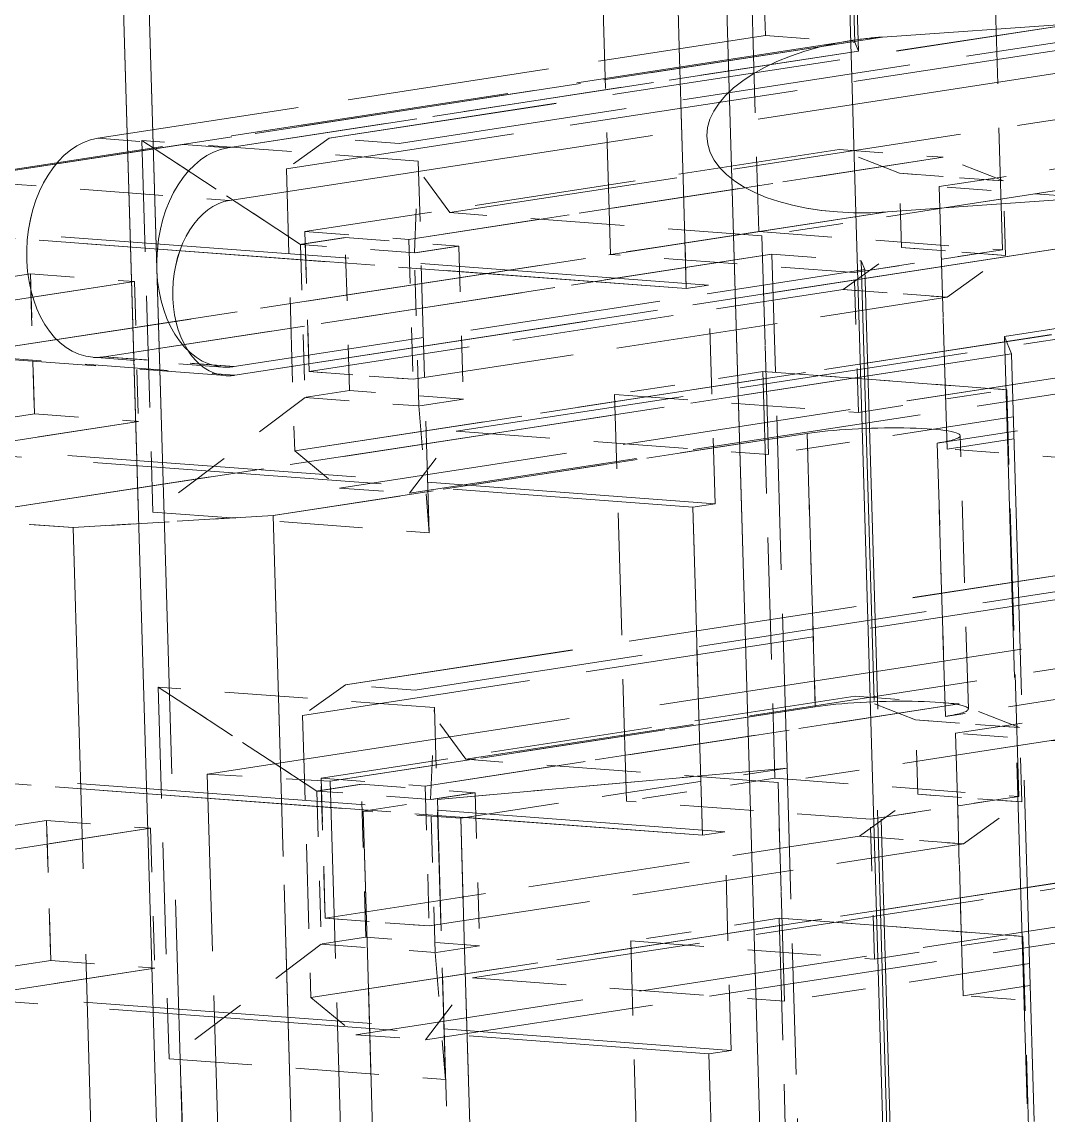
# Model space of a CAD drawing. Extents: x 23 to 417, y 3 to 294.
# Drawn here: x 327.821 to 330.152, y 146.297 to 148.779 of the extents above; entities that cross this region are included whole.
import ezdxf

# ---------------------------------------------------------------- set-up
doc = ezdxf.new("R2010")
doc.units = 0
doc.linetypes.add('DASHED', pattern=[15, 12, -3])
doc.layers.get('0').update_dxf_attribs({"lineweight": 13})

# ---------------------------------------------------------------- blocks, each defined once
blk = doc.blocks.new('BLOCK3535')
at = {"color": 7, "linetype": 'DASHED', "lineweight": 13, "ltscale": 0.28142}
for p, q in [((-45.1051, 32.8051), (-45.4383, 44.057)), ((-45.4383, 44.057), (-45.1051, 32.8051))]:
    blk.add_line(p, q, dxfattribs=at)
at = {"color": 7, "linetype": 'DASHED', "lineweight": 13, "ltscale": 0.275211}
for p, q in [((-45.5112, 32.8354), (-45.8369, 43.839)), ((-45.5112, 32.8354), (-45.8369, 43.839)), ((-45.4149, 43.7691), (-45.0891, 32.7655)), ((-45.4149, 43.7691), (-45.0891, 32.7655))]:
    blk.add_line(p, q, dxfattribs=at)
at = {"color": 7, "linetype": 'DASHED', "lineweight": 13, "ltscale": 0.28763}
blk.add_line((-48.6161, 43.2773), (-48.2756, 31.7772), dxfattribs=at)
blk.add_line((-48.6161, 43.2773), (-48.2756, 31.7772), dxfattribs=at)
at = {"color": 7, "linetype": 'DASHED', "lineweight": 13}
for p, q in [((-48.6086, 43.0588), (-47.7089, 12.6698)), ((-48.6086, 43.0588), (-47.7089, 12.6698)), ((-44.5199, 12.4323), (-45.4196, 42.8214)), ((-44.5199, 12.4323), (-45.4196, 42.8214)), ((-47.8332, 12.8995), (-48.7153, 42.6926)), ((-48.7153, 42.6926), (-47.8332, 12.8995)), ((-45.9692, 42.4881), (-45.0871, 12.695)), ((-45.0871, 12.695), (-45.9692, 42.4881))]:
    blk.add_line(p, q, dxfattribs=at)
at = {"color": 7, "linetype": 'DASHED', "lineweight": 13, "ltscale": 0.0462}
for p, q in [((-45.5959, 33.7925), (-45.5412, 31.9453)), ((-45.5959, 33.7925), (-45.5412, 31.9453)), ((-46.2151, 31.8417), (-46.2698, 33.6889)), ((-46.2151, 31.8417), (-46.2698, 33.6889)), ((-44.4339, 31.8628), (-44.4886, 33.71)), ((-44.4339, 31.8628), (-44.4886, 33.71)), ((-45.5224, 31.3097), (-45.4677, 29.4625)), ((-45.5224, 31.3097), (-45.4677, 29.4625)), ((-46.1416, 29.359), (-46.1963, 31.2061)), ((-46.1416, 29.359), (-46.1963, 31.2061)), ((-44.3604, 29.3801), (-44.4151, 31.2272)), ((-44.3604, 29.3801), (-44.4151, 31.2272)), ((-45.4489, 28.8269), (-45.3942, 26.9797)), ((-45.4489, 28.8269), (-45.3942, 26.9797)), ((-46.0681, 26.8762), (-46.1228, 28.7234)), ((-46.0681, 26.8762), (-46.1228, 28.7234)), ((-44.2869, 26.8973), (-44.3416, 28.7445)), ((-44.2869, 26.8973), (-44.3416, 28.7445))]:
    blk.add_line(p, q, dxfattribs=at)
at = {"color": 7, "linetype": 'DASHED', "lineweight": 13, "ltscale": 0.078413}
blk.add_line((-44.25, 32.7588), (-41.1499, 33.2351), dxfattribs=at)
blk.add_line((-44.25, 32.7588), (-41.1499, 33.2351), dxfattribs=at)
at = {"color": 7, "linetype": 'DASHED', "lineweight": 13, "ltscale": 0.037258}
for p, q in [((-45.8705, 31.687), (-45.9146, 33.1766)), ((-45.9146, 33.1766), (-45.8705, 31.687)), ((-45.797, 29.2042), (-45.8411, 30.6939)), ((-45.8411, 30.6939), (-45.797, 29.2042)), ((-45.7235, 26.7215), (-45.7676, 28.2111)), ((-45.7676, 28.2111), (-45.7235, 26.7215))]:
    blk.add_line(p, q, dxfattribs=at)
at = {"color": 7, "linetype": 'DASHED', "lineweight": 13, "ltscale": 0.16194}
for p, q in [((-47.9452, 32.0871), (-41.5428, 33.0707)), ((-47.9452, 32.0871), (-41.5428, 33.0707)), ((-41.5192, 32.2762), (-47.9217, 31.2926)), ((-47.9217, 31.2926), (-41.5192, 32.2762))]:
    blk.add_line(p, q, dxfattribs=at)
at = {"color": 7, "linetype": 'DASHED', "lineweight": 13, "ltscale": 0.086143}
for p, q in [((-44.98, 32.8289), (-41.5428, 33.0707)), ((-44.98, 32.8289), (-41.5428, 33.0707)), ((-41.5192, 32.2762), (-44.9565, 32.0344)), ((-41.5192, 32.2762), (-44.9565, 32.0344))]:
    blk.add_line(p, q, dxfattribs=at)
at = {"color": 7, "linetype": 'DASHED', "lineweight": 13, "ltscale": 0.086914}
for p, q in [((-47.4924, 32.3695), (-44.0562, 32.8976)), ((-47.4453, 30.7805), (-44.0091, 31.3086)), ((-47.4189, 29.8867), (-43.9827, 30.4148)), ((-47.3718, 28.2977), (-43.9356, 28.8259))]:
    blk.add_line(p, q, dxfattribs=at)
at = {"color": 7, "linetype": 'DASHED', "lineweight": 13, "ltscale": 0.086919}
for p, q in [((-47.4924, 32.3695), (-44.0559, 32.8971)), ((-47.4189, 29.8867), (-43.9824, 30.4143))]:
    blk.add_line(p, q, dxfattribs=at)
at = {"color": 7, "linetype": 'DASHED', "lineweight": 13, "ltscale": 0.086936}
for p, q in [((-47.1749, 32.3458), (-43.7378, 32.8739)), ((-47.1749, 32.3458), (-43.7378, 32.8739)), ((-47.6871, 32.2304), (-44.25, 32.7584)), ((-47.6871, 32.2304), (-44.25, 32.7584)), ((-46.9447, 32.0314), (-43.5075, 32.5595)), ((-46.9447, 32.0314), (-43.5075, 32.5595)), ((-46.9153, 31.0383), (-43.4781, 31.5664)), ((-46.9153, 31.0383), (-43.4781, 31.5664)), ((-47.6492, 30.9493), (-44.2121, 31.4773)), ((-47.1279, 30.7569), (-43.6908, 31.2849)), ((-47.1279, 30.7569), (-43.6908, 31.2849)), ((-47.1014, 29.8631), (-43.6643, 30.3911)), ((-47.1014, 29.8631), (-43.6643, 30.3911)), ((-47.6136, 29.7476), (-44.1765, 30.2757)), ((-47.6136, 29.7476), (-44.1765, 30.2757)), ((-46.8712, 29.5487), (-43.434, 30.0767)), ((-46.8712, 29.5487), (-43.434, 30.0767)), ((-46.8418, 28.5556), (-43.4046, 29.0836)), ((-46.8418, 28.5556), (-43.4046, 29.0836)), ((-47.5757, 28.4665), (-44.1386, 28.9946)), ((-47.0544, 28.2741), (-43.6173, 28.8021)), ((-47.0544, 28.2741), (-43.6173, 28.8021))]:
    blk.add_line(p, q, dxfattribs=at)
at = {"color": 7, "linetype": 'DASHED', "lineweight": 13, "ltscale": 0.106742}
for p, q in [((-44.98, 32.8289), (-49.2002, 32.1806)), ((-49.2002, 32.1806), (-44.98, 32.8289)), ((-44.9565, 32.0344), (-49.1766, 31.3861)), ((-49.1766, 31.3861), (-44.9565, 32.0344))]:
    blk.add_line(p, q, dxfattribs=at)
at = {"color": 7, "linetype": 'DASHED', "lineweight": 13, "ltscale": 0.076708}
for p, q in [((-48.5439, 32.3695), (-45.5112, 32.8354)), ((-48.5439, 32.3695), (-45.5112, 32.8354)), ((-45.4817, 31.8423), (-48.5145, 31.3764)), ((-48.5145, 31.3764), (-45.4817, 31.8423))]:
    blk.add_line(p, q, dxfattribs=at)
at = {"color": 7, "linetype": 'DASHED', "lineweight": 13, "ltscale": 0.010178}
for p, q in [((-45.5112, 32.8354), (-45.1051, 32.8051)), ((-45.5112, 32.8354), (-45.1051, 32.8051)), ((-45.4817, 31.8423), (-45.0757, 31.812)), ((-45.4817, 31.8423), (-45.0757, 31.812))]:
    blk.add_line(p, q, dxfattribs=at)
at = {"color": 7, "linetype": 'DASHED', "lineweight": 13, "ltscale": 0.105714}
blk.add_line((-45.1144, 32.8139), (-49.2939, 32.1718), dxfattribs=at)
blk.add_line((-45.1144, 32.8139), (-49.2939, 32.1718), dxfattribs=at)
at = {"color": 7, "linetype": 'DASHED', "lineweight": 13, "ltscale": 0.001069}
for p, q in [((-45.0891, 32.7655), (-45.1051, 32.8051)), ((-45.0891, 32.7655), (-45.1051, 32.8051)), ((-45.0757, 31.812), (-45.0597, 31.7724)), ((-45.0597, 31.7724), (-45.0757, 31.812))]:
    blk.add_line(p, q, dxfattribs=at)
at = {"color": 7, "linetype": 'DASHED', "lineweight": 13, "ltscale": 0.072447}
for p, q in [((-45.0891, 32.7655), (-47.9533, 32.3255)), ((-47.9533, 32.3255), (-45.0891, 32.7655)), ((-47.9239, 31.3324), (-45.0597, 31.7724)), ((-47.9239, 31.3324), (-45.0597, 31.7724))]:
    blk.add_line(p, q, dxfattribs=at)
at = {"color": 7, "linetype": 'DASHED', "lineweight": 13, "ltscale": 0.014805}
for p, q in [((-47.9533, 32.3255), (-48.5439, 32.3695)), ((-47.9533, 32.3255), (-48.5439, 32.3695)), ((-47.9757, 31.3303), (-48.5663, 31.3743)), ((-48.5145, 31.3764), (-47.9239, 31.3324)), ((-47.9239, 31.3324), (-48.5145, 31.3764)), ((-49.2462, 30.6447), (-48.6557, 30.6007)), ((-48.6557, 30.6007), (-49.2462, 30.6447))]:
    blk.add_line(p, q, dxfattribs=at)
at = {"color": 7, "linetype": 'DASHED', "lineweight": 13, "ltscale": 0.03146}
for p, q in [((-47.0881, 32.2659), (-48.343, 32.3594)), ((-47.0881, 32.2659), (-48.343, 32.3594)), ((-49.2002, 32.1806), (-47.9452, 32.0871)), ((-49.2002, 32.1806), (-47.9452, 32.0871)), ((-49.1766, 31.3861), (-47.9217, 31.2926)), ((-49.1766, 31.3861), (-47.9217, 31.2926)), ((-48.2931, 30.6711), (-47.0381, 30.5777)), ((-48.2931, 30.6711), (-47.0381, 30.5777)), ((-47.0146, 29.7832), (-48.2695, 29.8766)), ((-47.0146, 29.7832), (-48.2695, 29.8766)), ((-48.2196, 28.1883), (-46.9646, 28.0949)), ((-48.2196, 28.1883), (-46.9646, 28.0949))]:
    blk.add_line(p, q, dxfattribs=at)
at = {"color": 7, "linetype": 'DASHED', "lineweight": 13, "ltscale": 0.042225}
for p, q in [((-48.343, 32.3594), (-48.2931, 30.6711)), ((-48.343, 32.3594), (-48.2931, 30.6711)), ((-47.0381, 30.5777), (-47.0881, 32.2659)), ((-47.0381, 30.5777), (-47.0881, 32.2659)), ((-48.2695, 29.8766), (-48.2196, 28.1883)), ((-48.2695, 29.8766), (-48.2196, 28.1883)), ((-46.9646, 28.0949), (-47.0146, 29.7832)), ((-46.9646, 28.0949), (-47.0146, 29.7832))]:
    blk.add_line(p, q, dxfattribs=at)
at = {"color": 7, "linetype": 'DASHED', "lineweight": 13, "ltscale": 0.021543}
for p, q in [((-48.343, 32.3594), (-47.6223, 31.8871)), ((-47.6223, 31.8871), (-48.343, 32.3594)), ((-48.2695, 29.8766), (-47.5488, 29.4044)), ((-47.5488, 29.4044), (-48.2695, 29.8766))]:
    blk.add_line(p, q, dxfattribs=at)
at = {"color": 7, "linetype": 'DASHED', "lineweight": 13, "ltscale": 0.005983}
for p, q in [((-47.4924, 32.3695), (-47.6871, 32.2304)), ((-47.4924, 32.3695), (-47.6871, 32.2304)), ((-47.4189, 29.8867), (-47.6136, 29.7476)), ((-47.4189, 29.8867), (-47.6136, 29.7476))]:
    blk.add_line(p, q, dxfattribs=at)
at = {"color": 7, "linetype": 'DASHED', "lineweight": 13, "ltscale": 0.007958}
for p, q in [((-47.1749, 32.3458), (-47.4924, 32.3695)), ((-47.1749, 32.3458), (-47.4924, 32.3695)), ((-47.4453, 30.7805), (-47.1279, 30.7569)), ((-47.4453, 30.7805), (-47.1279, 30.7569)), ((-47.1014, 29.8631), (-47.4189, 29.8867)), ((-47.1014, 29.8631), (-47.4189, 29.8867)), ((-47.3718, 28.2977), (-47.0544, 28.2741)), ((-47.3718, 28.2977), (-47.0544, 28.2741))]:
    blk.add_line(p, q, dxfattribs=at)
at = {"color": 7, "linetype": 'DASHED', "lineweight": 13, "ltscale": 0.009743}
for p, q in [((-46.9447, 32.0314), (-47.1749, 32.3458)), ((-46.9447, 32.0314), (-47.1749, 32.3458)), ((-46.8712, 29.5487), (-47.1014, 29.8631)), ((-46.8712, 29.5487), (-47.1014, 29.8631))]:
    blk.add_line(p, q, dxfattribs=at)
at = {"color": 7, "linetype": 'DASHED', "lineweight": 13, "ltscale": 0.061367}
for p, q in [((-45.1767, 32.3178), (-47.6029, 31.9451)), ((-45.1767, 32.3178), (-47.6029, 31.9451)), ((-47.1305, 31.9099), (-44.7043, 32.2826)), ((-44.7043, 32.2826), (-47.1305, 31.9099)), ((-47.5841, 31.3095), (-45.1579, 31.6822)), ((-47.5841, 31.3095), (-45.1579, 31.6822)), ((-47.1117, 31.2743), (-44.6855, 31.647)), ((-47.1117, 31.2743), (-44.6855, 31.647)), ((-47.7474, 30.656), (-45.3212, 31.0288)), ((-45.3212, 31.0288), (-47.7474, 30.656)), ((-45.1032, 29.8351), (-47.5294, 29.4623)), ((-45.1032, 29.8351), (-47.5294, 29.4623)), ((-47.057, 29.4271), (-44.6308, 29.7999)), ((-44.6308, 29.7999), (-47.057, 29.4271)), ((-47.5106, 28.8267), (-45.0844, 29.1995)), ((-47.5106, 28.8267), (-45.0844, 29.1995)), ((-47.0382, 28.7915), (-44.612, 29.1643)), ((-47.0382, 28.7915), (-44.612, 29.1643))]:
    blk.add_line(p, q, dxfattribs=at)
at = {"color": 7, "linetype": 'DASHED', "lineweight": 13, "ltscale": 0.011844}
for p, q in [((-45.1767, 32.3178), (-44.7043, 32.2826)), ((-45.1767, 32.3178), (-44.7043, 32.2826)), ((-44.4303, 32.1751), (-44.9028, 32.2103)), ((-44.9028, 32.2103), (-44.4303, 32.1751)), ((-47.6029, 31.9451), (-47.1305, 31.9099)), ((-47.6029, 31.9451), (-47.1305, 31.9099)), ((-44.4203, 31.8374), (-44.8928, 31.8726)), ((-44.8928, 31.8726), (-44.4203, 31.8374)), ((-48.8497, 31.7535), (-48.3773, 31.7184)), ((-48.8497, 31.7535), (-48.3773, 31.7184)), ((-44.6855, 31.647), (-45.1579, 31.6822)), ((-45.1579, 31.6822), (-44.6855, 31.647)), ((-47.1117, 31.2743), (-47.5841, 31.3095)), ((-47.5841, 31.3095), (-47.1117, 31.2743)), ((-48.8309, 31.118), (-48.3585, 31.0828)), ((-48.8309, 31.118), (-48.3585, 31.0828)), ((-45.1032, 29.8351), (-44.6308, 29.7999)), ((-45.1032, 29.8351), (-44.6308, 29.7999)), ((-44.3568, 29.6923), (-44.8293, 29.7275)), ((-44.8293, 29.7275), (-44.3568, 29.6923)), ((-47.5294, 29.4623), (-47.057, 29.4271)), ((-47.5294, 29.4623), (-47.057, 29.4271)), ((-44.3468, 29.3547), (-44.8193, 29.3898)), ((-44.8193, 29.3898), (-44.3468, 29.3547)), ((-48.7762, 29.2708), (-48.3038, 29.2356)), ((-48.7762, 29.2708), (-48.3038, 29.2356)), ((-44.612, 29.1643), (-45.0844, 29.1995)), ((-45.0844, 29.1995), (-44.612, 29.1643)), ((-47.0382, 28.7915), (-47.5106, 28.8267)), ((-47.5106, 28.8267), (-47.0382, 28.7915)), ((-48.7574, 28.6352), (-48.285, 28.6)), ((-48.7574, 28.6352), (-48.285, 28.6))]:
    blk.add_line(p, q, dxfattribs=at)
at = {"color": 7, "linetype": 'DASHED', "lineweight": 13, "ltscale": 0.007359}
for p, q in [((-44.9028, 32.2103), (-45.1767, 32.3178)), ((-44.9028, 32.2103), (-45.1767, 32.3178)), ((-44.4303, 32.1751), (-44.7043, 32.2826)), ((-44.4303, 32.1751), (-44.7043, 32.2826)), ((-44.8293, 29.7275), (-45.1032, 29.8351)), ((-44.8293, 29.7275), (-45.1032, 29.8351)), ((-44.3568, 29.6923), (-44.6308, 29.7999)), ((-44.3568, 29.6923), (-44.6308, 29.7999))]:
    blk.add_line(p, q, dxfattribs=at)
at = {"color": 7, "linetype": 'DASHED', "lineweight": 13, "ltscale": 0.025569}
for p, q in [((-44.7215, 32.1494), (-43.7106, 32.3047)), ((-44.7215, 32.1494), (-43.7106, 32.3047)), ((-43.7077, 32.2054), (-44.7186, 32.0501)), ((-44.7186, 32.0501), (-43.7077, 32.2054)), ((-43.415, 31.6247), (-44.4259, 31.4694)), ((-44.4259, 31.4694), (-43.415, 31.6247)), ((-44.6892, 31.057), (-43.6783, 31.2123)), ((-44.6892, 31.057), (-43.6783, 31.2123)), ((-44.6863, 30.9577), (-43.6753, 31.113)), ((-44.6863, 30.9577), (-43.6753, 31.113)), ((-44.648, 29.6667), (-43.6371, 29.822)), ((-44.648, 29.6667), (-43.6371, 29.822)), ((-43.6342, 29.7227), (-44.6451, 29.5674)), ((-44.6451, 29.5674), (-43.6342, 29.7227)), ((-44.6157, 28.5743), (-43.6048, 28.7296)), ((-44.6157, 28.5743), (-43.6048, 28.7296)), ((-44.6128, 28.4749), (-43.6018, 28.6302)), ((-44.6128, 28.4749), (-43.6018, 28.6302))]:
    blk.add_line(p, q, dxfattribs=at)
at = {"color": 7, "linetype": 'DASHED', "lineweight": 13, "ltscale": 0.032042}
for p, q in [((-47.6871, 32.2304), (-47.6492, 30.9493)), ((-47.6871, 32.2304), (-47.6492, 30.9493)), ((-47.6136, 29.7476), (-47.5757, 28.4665)), ((-47.6136, 29.7476), (-47.5757, 28.4665))]:
    blk.add_line(p, q, dxfattribs=at)
at = {"color": 7, "linetype": 'DASHED', "lineweight": 13, "ltscale": 0.010442}
for p, q in [((-47.1055, 31.8486), (-47.0881, 32.2659)), ((-47.1055, 31.8486), (-47.0881, 32.2659)), ((-47.032, 29.3659), (-47.0146, 29.7832)), ((-47.032, 29.3659), (-47.0146, 29.7832))]:
    blk.add_line(p, q, dxfattribs=at)
at = {"color": 7, "linetype": 'DASHED', "lineweight": 13, "ltscale": 0.008445}
for p, q in [((-44.8928, 31.8726), (-44.9028, 32.2103)), ((-44.8928, 31.8726), (-44.9028, 32.2103)), ((-44.4203, 31.8374), (-44.4303, 32.1751)), ((-44.4203, 31.8374), (-44.4303, 32.1751)), ((-44.8193, 29.3898), (-44.8293, 29.7275)), ((-44.8193, 29.3898), (-44.8293, 29.7275)), ((-44.3468, 29.3547), (-44.3568, 29.6923)), ((-44.3468, 29.3547), (-44.3568, 29.6923))]:
    blk.add_line(p, q, dxfattribs=at)
at = {"color": 7, "linetype": 'DASHED', "lineweight": 13, "ltscale": 0.015915}
for p, q in [((-44.0867, 32.1022), (-44.7215, 32.1494)), ((-44.0867, 32.1022), (-44.7215, 32.1494)), ((-44.0514, 30.9104), (-44.6863, 30.9577)), ((-44.0514, 30.9104), (-44.6863, 30.9577)), ((-44.0132, 29.6194), (-44.648, 29.6667)), ((-44.0132, 29.6194), (-44.648, 29.6667)), ((-43.9779, 28.4277), (-44.6128, 28.4749)), ((-43.9779, 28.4277), (-44.6128, 28.4749))]:
    blk.add_line(p, q, dxfattribs=at)
at = {"color": 7, "linetype": 'DASHED', "lineweight": 13, "ltscale": 0.002484}
for p, q in [((-44.7215, 32.1494), (-44.7186, 32.0501)), ((-44.7215, 32.1494), (-44.7186, 32.0501)), ((-44.6892, 31.057), (-44.6863, 30.9577)), ((-44.6892, 31.057), (-44.6863, 30.9577)), ((-44.648, 29.6667), (-44.6451, 29.5674)), ((-44.648, 29.6667), (-44.6451, 29.5674)), ((-44.6157, 28.5743), (-44.6128, 28.4749)), ((-44.6157, 28.5743), (-44.6128, 28.4749))]:
    blk.add_line(p, q, dxfattribs=at)
at = {"color": 7, "linetype": 'DASHED', "lineweight": 13, "ltscale": 0.109185}
for p, q in [((-45.7694, 31.7025), (-50.1247, 32.0268)), ((-45.7694, 31.7025), (-50.1247, 32.0268)), ((-45.8705, 31.687), (-50.2258, 32.0113)), ((-50.2258, 32.0113), (-45.8705, 31.687)), ((-45.74, 30.7094), (-50.0953, 31.0337)), ((-45.74, 30.7094), (-50.0953, 31.0337)), ((-50.1964, 31.0182), (-45.8411, 30.6939)), ((-50.1964, 31.0182), (-45.8411, 30.6939)), ((-45.6959, 29.2198), (-50.0512, 29.5441)), ((-45.6959, 29.2198), (-50.0512, 29.5441)), ((-45.797, 29.2042), (-50.1523, 29.5286)), ((-50.1523, 29.5286), (-45.797, 29.2042)), ((-45.6665, 28.2267), (-50.0218, 28.551)), ((-45.6665, 28.2267), (-50.0218, 28.551)), ((-50.1229, 28.5354), (-45.7676, 28.2111)), ((-50.1229, 28.5354), (-45.7676, 28.2111))]:
    blk.add_line(p, q, dxfattribs=at)
at = {"color": 7, "linetype": 'DASHED', "lineweight": 13, "ltscale": 0.035532}
for p, q in [((-45.5273, 31.9259), (-46.9447, 32.0314)), ((-45.5273, 31.9259), (-46.9447, 32.0314)), ((-46.9153, 31.0383), (-45.4979, 30.9328)), ((-46.9153, 31.0383), (-45.4979, 30.9328)), ((-45.4538, 29.4431), (-46.8712, 29.5487)), ((-45.4538, 29.4431), (-46.8712, 29.5487)), ((-46.8418, 28.5556), (-45.4244, 28.45)), ((-46.8418, 28.5556), (-45.4244, 28.45))]:
    blk.add_line(p, q, dxfattribs=at)
at = {"color": 7, "linetype": 'DASHED', "lineweight": 13, "ltscale": 0.020456}
for p, q in [((-44.7186, 32.0501), (-45.5273, 31.9259)), ((-44.7186, 32.0501), (-45.5273, 31.9259)), ((-44.6892, 31.057), (-45.4979, 30.9328)), ((-44.6892, 31.057), (-45.4979, 30.9328)), ((-44.6451, 29.5674), (-45.4538, 29.4431)), ((-44.6451, 29.5674), (-45.4538, 29.4431)), ((-44.6157, 28.5743), (-45.4244, 28.45)), ((-44.6157, 28.5743), (-45.4244, 28.45))]:
    blk.add_line(p, q, dxfattribs=at)
at = {"color": 7, "linetype": 'DASHED', "lineweight": 13, "ltscale": 0.024839}
for p, q in [((-44.6892, 31.057), (-44.7186, 32.0501)), ((-44.7186, 32.0501), (-44.6892, 31.057)), ((-45.4979, 30.9328), (-45.5273, 31.9259)), ((-45.5273, 31.9259), (-45.4979, 30.9328)), ((-45.74, 30.7094), (-45.7694, 31.7025)), ((-45.74, 30.7094), (-45.7694, 31.7025)), ((-44.6157, 28.5743), (-44.6451, 29.5674)), ((-44.6451, 29.5674), (-44.6157, 28.5743)), ((-45.4244, 28.45), (-45.4538, 29.4431)), ((-45.4538, 29.4431), (-45.4244, 28.45)), ((-45.6665, 28.2267), (-45.6959, 29.2198)), ((-45.6665, 28.2267), (-45.6959, 29.2198))]:
    blk.add_line(p, q, dxfattribs=at)
at = {"color": 7, "linetype": 'DASHED', "lineweight": 13, "ltscale": 0.015897}
for p, q in [((-47.5841, 31.3095), (-47.6029, 31.9451)), ((-47.6029, 31.9451), (-47.5841, 31.3095)), ((-47.1305, 31.9099), (-47.1117, 31.2743)), ((-47.1305, 31.9099), (-47.1117, 31.2743)), ((-48.8309, 31.118), (-48.8497, 31.7535)), ((-48.8497, 31.7535), (-48.8309, 31.118)), ((-45.089, 31.1237), (-45.1078, 31.7593)), ((-45.089, 31.1237), (-45.1078, 31.7593)), ((-48.3773, 31.7184), (-48.3585, 31.0828)), ((-48.3773, 31.7184), (-48.3585, 31.0828)), ((-47.5106, 28.8267), (-47.5294, 29.4623)), ((-47.5294, 29.4623), (-47.5106, 28.8267)), ((-47.057, 29.4271), (-47.0382, 28.7915)), ((-47.057, 29.4271), (-47.0382, 28.7915)), ((-48.7574, 28.6352), (-48.7762, 29.2708)), ((-48.7762, 29.2708), (-48.7574, 28.6352)), ((-45.0155, 28.6409), (-45.0343, 29.2765)), ((-45.0155, 28.6409), (-45.0343, 29.2765)), ((-48.3038, 29.2356), (-48.285, 28.6)), ((-48.3038, 29.2356), (-48.285, 28.6))]:
    blk.add_line(p, q, dxfattribs=at)
at = {"color": 7, "linetype": 'DASHED', "lineweight": 13, "ltscale": 0.017046}
for p, q in [((-45.5412, 31.9453), (-46.2151, 31.8417)), ((-45.5412, 31.9453), (-46.2151, 31.8417)), ((-44.4339, 31.8628), (-45.1078, 31.7593)), ((-45.1078, 31.7593), (-44.4339, 31.8628)), ((-45.5224, 31.3097), (-46.1963, 31.2061)), ((-45.5224, 31.3097), (-46.1963, 31.2061)), ((-45.089, 31.1237), (-44.4151, 31.2272)), ((-45.089, 31.1237), (-44.4151, 31.2272)), ((-45.4677, 29.4625), (-46.1416, 29.359)), ((-45.4677, 29.4625), (-46.1416, 29.359)), ((-44.3604, 29.3801), (-45.0343, 29.2765)), ((-45.0343, 29.2765), (-44.3604, 29.3801)), ((-45.4489, 28.8269), (-46.1228, 28.7234)), ((-45.4489, 28.8269), (-46.1228, 28.7234)), ((-45.0155, 28.6409), (-44.3416, 28.7445)), ((-45.0155, 28.6409), (-44.3416, 28.7445))]:
    blk.add_line(p, q, dxfattribs=at)
at = {"color": 7, "linetype": 'DASHED', "lineweight": 13, "ltscale": 0.027759}
for p, q in [((-45.5412, 31.9453), (-44.4339, 31.8628)), ((-45.5412, 31.9453), (-44.4339, 31.8628)), ((-45.1078, 31.7593), (-46.2151, 31.8417)), ((-45.1078, 31.7593), (-46.2151, 31.8417)), ((-44.4151, 31.2272), (-45.5224, 31.3097)), ((-45.5224, 31.3097), (-44.4151, 31.2272)), ((-46.1963, 31.2061), (-45.089, 31.1237)), ((-46.1963, 31.2061), (-45.089, 31.1237)), ((-45.4677, 29.4625), (-44.3604, 29.3801)), ((-45.4677, 29.4625), (-44.3604, 29.3801)), ((-45.0343, 29.2765), (-46.1416, 29.359)), ((-45.0343, 29.2765), (-46.1416, 29.359)), ((-44.3416, 28.7445), (-45.4489, 28.8269)), ((-45.4489, 28.8269), (-44.3416, 28.7445)), ((-46.1228, 28.7234), (-45.0155, 28.6409)), ((-46.1228, 28.7234), (-45.0155, 28.6409))]:
    blk.add_line(p, q, dxfattribs=at)
at = {"color": 7, "linetype": 'DASHED', "lineweight": 13, "ltscale": 0.005114}
for p, q in [((-47.6223, 31.8871), (-47.4201, 31.9182)), ((-47.4201, 31.9182), (-47.6223, 31.8871)), ((-47.1055, 31.8486), (-46.9033, 31.8797)), ((-46.9033, 31.8797), (-47.1055, 31.8486)), ((-47.3995, 31.223), (-47.6017, 31.1919)), ((-47.3995, 31.223), (-47.6017, 31.1919)), ((-46.8828, 31.1845), (-47.085, 31.1535)), ((-46.8828, 31.1845), (-47.085, 31.1535)), ((-47.5488, 29.4044), (-47.3466, 29.4354)), ((-47.3466, 29.4354), (-47.5488, 29.4044)), ((-47.032, 29.3659), (-46.8298, 29.3969)), ((-46.8298, 29.3969), (-47.032, 29.3659)), ((-47.326, 28.7402), (-47.5282, 28.7092)), ((-47.326, 28.7402), (-47.5282, 28.7092)), ((-46.8093, 28.7018), (-47.0114, 28.6707)), ((-46.8093, 28.7018), (-47.0114, 28.6707))]:
    blk.add_line(p, q, dxfattribs=at)
at = {"color": 7, "linetype": 'DASHED', "lineweight": 13, "ltscale": 0.012954}
for p, q in [((-47.1055, 31.8486), (-47.6223, 31.8871)), ((-47.1055, 31.8486), (-47.6223, 31.8871)), ((-47.4201, 31.9182), (-46.9033, 31.8797)), ((-47.4201, 31.9182), (-46.9033, 31.8797)), ((-47.6017, 31.1919), (-47.085, 31.1535)), ((-47.6017, 31.1919), (-47.085, 31.1535)), ((-46.8828, 31.1845), (-47.3995, 31.223)), ((-46.8828, 31.1845), (-47.3995, 31.223)), ((-47.032, 29.3659), (-47.5488, 29.4044)), ((-47.032, 29.3659), (-47.5488, 29.4044)), ((-47.3466, 29.4354), (-46.8298, 29.3969)), ((-47.3466, 29.4354), (-46.8298, 29.3969)), ((-47.5282, 28.7092), (-47.0114, 28.6707)), ((-47.5282, 28.7092), (-47.0114, 28.6707)), ((-46.8093, 28.7018), (-47.326, 28.7402)), ((-46.8093, 28.7018), (-47.326, 28.7402))]:
    blk.add_line(p, q, dxfattribs=at)
at = {"color": 7, "linetype": 'DASHED', "lineweight": 13, "ltscale": 0.017387}
for p, q in [((-47.6223, 31.8871), (-47.6017, 31.1919)), ((-47.6223, 31.8871), (-47.6017, 31.1919)), ((-47.3995, 31.223), (-47.4201, 31.9182)), ((-47.3995, 31.223), (-47.4201, 31.9182)), ((-46.9033, 31.8797), (-46.8828, 31.1845)), ((-46.9033, 31.8797), (-46.8828, 31.1845)), ((-47.085, 31.1535), (-47.1055, 31.8486)), ((-47.085, 31.1535), (-47.1055, 31.8486)), ((-47.5488, 29.4044), (-47.5282, 28.7092)), ((-47.5488, 29.4044), (-47.5282, 28.7092)), ((-47.326, 28.7402), (-47.3466, 29.4354)), ((-47.326, 28.7402), (-47.3466, 29.4354)), ((-46.8298, 29.3969), (-46.8093, 28.7018)), ((-46.8298, 29.3969), (-46.8093, 28.7018)), ((-47.0114, 28.6707), (-47.032, 29.3659)), ((-47.0114, 28.6707), (-47.032, 29.3659))]:
    blk.add_line(p, q, dxfattribs=at)
at = {"color": 7, "linetype": 'DASHED', "lineweight": 13, "ltscale": 0.058371}
blk.add_line((-45.4127, 29.5085), (-45.4817, 31.8423), dxfattribs=at)
blk.add_line((-45.4127, 29.5085), (-45.4817, 31.8423), dxfattribs=at)
at = {"color": 7, "linetype": 'DASHED', "lineweight": 13, "ltscale": 0.008161}
for p, q in [((-45.1579, 31.6822), (-44.8928, 31.8726)), ((-45.1579, 31.6822), (-44.8928, 31.8726)), ((-44.6855, 31.647), (-44.4203, 31.8374)), ((-44.6855, 31.647), (-44.4203, 31.8374)), ((-45.0844, 29.1995), (-44.8193, 29.3898)), ((-45.0844, 29.1995), (-44.8193, 29.3898)), ((-44.612, 29.1643), (-44.3468, 29.3547)), ((-44.612, 29.1643), (-44.3468, 29.3547))]:
    blk.add_line(p, q, dxfattribs=at)
at = {"color": 7, "linetype": 'DASHED', "lineweight": 13, "ltscale": 0.166418}
for p, q in [((-45.0757, 31.812), (-44.8787, 25.1582)), ((-45.0757, 31.812), (-44.8787, 25.1582)), ((-45.0597, 31.7724), (-44.8627, 25.1186)), ((-45.0597, 31.7724), (-44.8627, 25.1186))]:
    blk.add_line(p, q, dxfattribs=at)
at = {"color": 7, "linetype": 'DASHED', "lineweight": 13, "ltscale": 0.053696}
for p, q in [((-48.8497, 31.7535), (-50.9727, 31.4274)), ((-48.8497, 31.7535), (-50.9727, 31.4274)), ((-50.5002, 31.3922), (-48.3773, 31.7184)), ((-48.3773, 31.7184), (-50.5002, 31.3922)), ((-50.9539, 30.7918), (-48.8309, 31.118)), ((-50.9539, 30.7918), (-48.8309, 31.118)), ((-48.3585, 31.0828), (-50.4814, 30.7566)), ((-50.4814, 30.7566), (-48.3585, 31.0828)), ((-48.7762, 29.2708), (-50.8992, 28.9446)), ((-48.7762, 29.2708), (-50.8992, 28.9446)), ((-50.4267, 28.9095), (-48.3038, 29.2356)), ((-48.3038, 29.2356), (-50.4267, 28.9095)), ((-50.8804, 28.309), (-48.7574, 28.6352)), ((-50.8804, 28.309), (-48.7574, 28.6352)), ((-48.285, 28.6), (-50.4079, 28.2739)), ((-50.4079, 28.2739), (-48.285, 28.6))]:
    blk.add_line(p, q, dxfattribs=at)
at = {"color": 7, "linetype": 'DASHED', "lineweight": 13, "ltscale": 0.191257}
blk.add_line((-48.2756, 31.7772), (-48.0492, 24.1303), dxfattribs=at)
blk.add_line((-48.2756, 31.7772), (-48.0492, 24.1303), dxfattribs=at)
at = {"color": 7, "linetype": 'DASHED', "lineweight": 13, "ltscale": 0.002557}
for p, q in [((-45.7694, 31.7025), (-45.8705, 31.687)), ((-45.7694, 31.7025), (-45.8705, 31.687)), ((-45.8411, 30.6939), (-45.74, 30.7094)), ((-45.74, 30.7094), (-45.8411, 30.6939)), ((-45.6959, 29.2198), (-45.797, 29.2042)), ((-45.6959, 29.2198), (-45.797, 29.2042)), ((-45.7676, 28.2111), (-45.6665, 28.2267)), ((-45.6665, 28.2267), (-45.7676, 28.2111))]:
    blk.add_line(p, q, dxfattribs=at)
at = {"color": 7, "linetype": 'DASHED', "lineweight": 13, "ltscale": 0.086935}
for p, q in [((-44.2121, 31.477), (-47.6492, 30.9493)), ((-44.1386, 28.9942), (-47.5757, 28.4665))]:
    blk.add_line(p, q, dxfattribs=at)
at = {"color": 7, "linetype": 'DASHED', "lineweight": 13, "ltscale": 0.002138}
for p, q in [((-44.4259, 31.4694), (-44.3938, 31.3901)), ((-44.3938, 31.3901), (-44.4259, 31.4694))]:
    blk.add_line(p, q, dxfattribs=at)
at = {"color": 7, "linetype": 'DASHED', "lineweight": 13, "ltscale": 0.12916}
for p, q in [((-44.4259, 31.4694), (-44.273, 26.3052)), ((-44.4259, 31.4694), (-44.273, 26.3052)), ((-44.3938, 31.3901), (-44.2409, 26.226)), ((-44.3938, 31.3901), (-44.2409, 26.226)), ((-47.5945, 25.4919), (-47.7474, 30.656)), ((-47.7474, 30.656), (-47.5945, 25.4919)), ((-48.6557, 30.6007), (-48.5028, 25.4365)), ((-48.6557, 30.6007), (-48.5028, 25.4365))]:
    blk.add_line(p, q, dxfattribs=at)
at = {"color": 7, "linetype": 'DASHED', "lineweight": 13, "ltscale": 0.032599}
blk.add_line((-47.9631, 31.291), (-49.2635, 31.3878), dxfattribs=at)
at = {"color": 7, "linetype": 'DASHED', "lineweight": 13, "ltscale": 0.032598}
blk.add_line((-47.9632, 31.291), (-49.2635, 31.3878), dxfattribs=at)
at = {"color": 7, "linetype": 'DASHED', "lineweight": 13, "ltscale": 0.122733}
for p, q in [((-44.3938, 31.3901), (-49.2462, 30.6447)), ((-49.2462, 30.6447), (-44.3938, 31.3901))]:
    blk.add_line(p, q, dxfattribs=at)
at = {"color": 7, "linetype": 'DASHED', "lineweight": 13, "ltscale": 0.014806}
blk.add_line((-47.9757, 31.3303), (-48.5663, 31.3743), dxfattribs=at)
at = {"color": 7, "linetype": 'DASHED', "lineweight": 13, "ltscale": 0.086922}
for p, q in [((-47.4453, 30.7805), (-44.0089, 31.3091)), ((-47.3718, 28.2977), (-43.9353, 28.8263))]:
    blk.add_line(p, q, dxfattribs=at)
at = {"color": 7, "linetype": 'DASHED', "lineweight": 13, "ltscale": 0.02164}
for p, q in [((-47.6017, 31.1919), (-48.2931, 30.6711)), ((-47.6017, 31.1919), (-48.2931, 30.6711)), ((-47.5282, 28.7092), (-48.2196, 28.1883)), ((-47.5282, 28.7092), (-48.2196, 28.1883))]:
    blk.add_line(p, q, dxfattribs=at)
at = {"color": 7, "linetype": 'DASHED', "lineweight": 13, "ltscale": 0.014443}
for p, q in [((-47.085, 31.1535), (-47.0381, 30.5777)), ((-47.085, 31.1535), (-47.0381, 30.5777)), ((-47.0114, 28.6707), (-46.9646, 28.0949)), ((-47.0114, 28.6707), (-46.9646, 28.0949))]:
    blk.add_line(p, q, dxfattribs=at)
at = {"color": 7, "linetype": 'DASHED', "lineweight": 13, "ltscale": 0.030683}
for p, q in [((-44.7306, 30.9848), (-43.5175, 31.1711)), ((-44.7306, 30.9848), (-43.5175, 31.1711)), ((-43.4808, 29.9298), (-44.6939, 29.7434)), ((-43.4808, 29.9298), (-44.6939, 29.7434))]:
    blk.add_line(p, q, dxfattribs=at)
at = {"color": 7, "linetype": 'DASHED', "lineweight": 13, "ltscale": 0.008818}
for p, q in [((-47.1279, 30.7569), (-46.9153, 31.0383)), ((-47.1279, 30.7569), (-46.9153, 31.0383)), ((-47.0544, 28.2741), (-46.8418, 28.5556)), ((-47.0544, 28.2741), (-46.8418, 28.5556))]:
    blk.add_line(p, q, dxfattribs=at)
at = {"color": 7, "linetype": 'DASHED', "lineweight": 13, "ltscale": 0.031048}
for p, q in [((-45.2845, 29.7874), (-45.3212, 31.0288)), ((-45.3212, 31.0288), (-45.2845, 29.7874)), ((-44.6939, 29.7434), (-44.7306, 30.9848)), ((-44.7306, 30.9848), (-44.6939, 29.7434)), ((-44.5893, 29.7772), (-44.6261, 31.0186)), ((-44.5893, 29.7772), (-44.6261, 31.0186))]:
    blk.add_line(p, q, dxfattribs=at)
at = {"color": 7, "linetype": 'DASHED', "lineweight": 13, "ltscale": 0.006617}
for p, q in [((-47.6492, 30.9493), (-47.4453, 30.7805)), ((-47.6492, 30.9493), (-47.4453, 30.7805)), ((-47.5757, 28.4665), (-47.3718, 28.2977)), ((-47.5757, 28.4665), (-47.3718, 28.2977))]:
    blk.add_line(p, q, dxfattribs=at)
at = {"color": 7, "linetype": 'DASHED', "lineweight": 13, "ltscale": 0.022748}
for p, q in [((-48.6557, 30.6007), (-47.7474, 30.656)), ((-47.7474, 30.656), (-48.6557, 30.6007))]:
    blk.add_line(p, q, dxfattribs=at)
at = {"color": 7, "linetype": 'DASHED', "lineweight": 13, "ltscale": 0.138607}
blk.add_line((-48.0463, 29.4809), (-42.5663, 30.3228), dxfattribs=at)
blk.add_line((-48.0463, 29.4809), (-42.5663, 30.3228), dxfattribs=at)
at = {"color": 7, "linetype": 'DASHED', "lineweight": 13, "ltscale": 0.055741}
for p, q in [((-45.2845, 29.7874), (-47.4882, 29.4488)), ((-47.4882, 29.4488), (-45.2845, 29.7874))]:
    blk.add_line(p, q, dxfattribs=at)
at = {"color": 7, "linetype": 'DASHED', "lineweight": 13, "ltscale": 0.039876}
for p, q in [((-45.4127, 29.5085), (-47.0013, 29.3654)), ((-47.0013, 29.3654), (-45.4127, 29.5085))]:
    blk.add_line(p, q, dxfattribs=at)
at = {"color": 7, "linetype": 'DASHED', "lineweight": 13, "ltscale": 0.037502}
blk.add_line((-46.8953, 29.2807), (-45.4127, 29.5085), dxfattribs=at)
blk.add_line((-46.8953, 29.2807), (-45.4127, 29.5085), dxfattribs=at)
at = {"color": 7, "linetype": 'DASHED', "lineweight": 13, "ltscale": 0.049677}
for p, q in [((-45.4127, 29.5085), (-45.3539, 27.5223)), ((-45.4127, 29.5085), (-45.3539, 27.5223)), ((-47.0013, 29.3654), (-46.9425, 27.3792)), ((-47.0013, 29.3654), (-46.9425, 27.3792)), ((-47.2794, 27.3275), (-47.3383, 29.3137)), ((-47.3383, 29.3137), (-47.2794, 27.3275)), ((-46.8365, 27.2945), (-46.8953, 29.2807)), ((-46.8953, 29.2807), (-46.8365, 27.2945))]:
    blk.add_line(p, q, dxfattribs=at)
at = {"color": 7, "linetype": 'DASHED', "lineweight": 13, "ltscale": 0.013973}
blk.add_line((-47.4882, 29.4488), (-48.0463, 29.4809), dxfattribs=at)
blk.add_line((-47.4882, 29.4488), (-48.0463, 29.4809), dxfattribs=at)
at = {"color": 7, "linetype": 'DASHED', "lineweight": 13, "ltscale": 0.067064}
for p, q in [((-48.0463, 29.4809), (-47.9669, 26.7996)), ((-48.0463, 29.4809), (-47.9669, 26.7996)), ((-47.4882, 29.4488), (-47.4089, 26.7674)), ((-47.4882, 29.4488), (-47.4089, 26.7674))]:
    blk.add_line(p, q, dxfattribs=at)
at = {"color": 7, "linetype": 'DASHED', "lineweight": 13, "ltscale": 0.008523}
blk.add_line((-47.3383, 29.3137), (-47.0013, 29.3654), dxfattribs=at)
blk.add_line((-47.3383, 29.3137), (-47.0013, 29.3654), dxfattribs=at)
at = {"color": 7, "linetype": 'DASHED', "lineweight": 13, "ltscale": 0.011104}
blk.add_line((-46.8953, 29.2807), (-47.3383, 29.3137), dxfattribs=at)
blk.add_line((-46.8953, 29.2807), (-47.3383, 29.3137), dxfattribs=at)
at = {"color": 7, "linetype": 'DASHED', "lineweight": 13}
for centre, end in [((-44.8646, 31.1856), 98.7216), ((-44.8646, 31.1855), 98.7177)]:
    blk.add_arc(centre, 1.6474, 94.0174, end, dxfattribs=at)
for centre, major_axis, ratio, start_param, end_param in [((-44.9682, 32.4317), (-0.8082, -0.0673), 0.489518, 4.853204, 7.827793), ((-44.9682, 32.4317), (-0.8082, -0.0673), 0.489518, 4.853344, 7.827793), ((-48.5292, 31.8729), (0.0371, 0.4986), 0.672343, 0.153905, 3.141714), ((-48.5292, 31.8729), (-0.0371, -0.4986), 0.672343, 3.295498, 6.283797), ((-47.9386, 31.8289), (-0.0371, -0.4986), 0.672343, 3.295498, 6.283307), ((-47.9386, 31.8289), (-0.0371, -0.4986), 0.672343, 3.295498, 6.283307), ((-47.9335, 31.6899), (0.0297, 0.3989), 0.672343, 0.153905, 3.141714), ((-47.9335, 31.6899), (-0.0297, -0.3989), 0.672343, 3.295498, 6.283685), ((-48.5292, 31.8729), (0.0371, 0.4986), 0.672343, 3.141714, 3.295498), ((-48.5292, 31.8729), (-0.0371, -0.4986), 0.672343, 0.000612, 0.153905), ((-47.9386, 31.8289), (-0.0371, -0.4986), 0.672343, 0.000122, 0.153905), ((-47.9386, 31.8289), (-0.0371, -0.4986), 0.672343, 0.000122, 0.153905), ((-47.9335, 31.6899), (0.0297, 0.3989), 0.672343, 3.141714, 3.295498), ((-47.9335, 31.6899), (-0.0297, -0.3989), 0.672343, 0.000499, 0.153905), ((-45.0259, 31.0068), (-0.3998, -0.0118), 0.113477, 3.141593, 5.539895), ((-45.0259, 31.0068), (0.3998, 0.0118), 0.113477, 0, 2.398303), ((-45.0259, 31.0068), (-0.3998, -0.0118), 0.113477, 2.398303, 3.141593), ((-45.0259, 31.0068), (0.3998, 0.0118), 0.113477, 5.539895, 6.283185), ((-44.9892, 29.7654), (0.3998, 0.0118), 0.113477, 0, 2.398303), ((-44.9892, 29.7654), (-0.3998, -0.0118), 0.113477, 3.141593, 5.539895), ((-44.9892, 29.7654), (0.3998, 0.0118), 0.113477, 5.539895, 6.283185), ((-44.9892, 29.7654), (-0.3998, -0.0118), 0.113477, 2.398303, 3.141593)]:
    blk.add_ellipse(centre, major_axis=major_axis, ratio=ratio, start_param=start_param, end_param=end_param, dxfattribs=at)

msp = doc.modelspace()

# ---------------------------------------------------------------- block references
at = {"lineweight": 0, "xscale": 0.5, "yscale": 0.5, "zscale": 0.5}
msp.add_blockref('BLOCK3535', (352.2652, 132.3303), dxfattribs=at)

doc.saveas('drawing.dxf')
